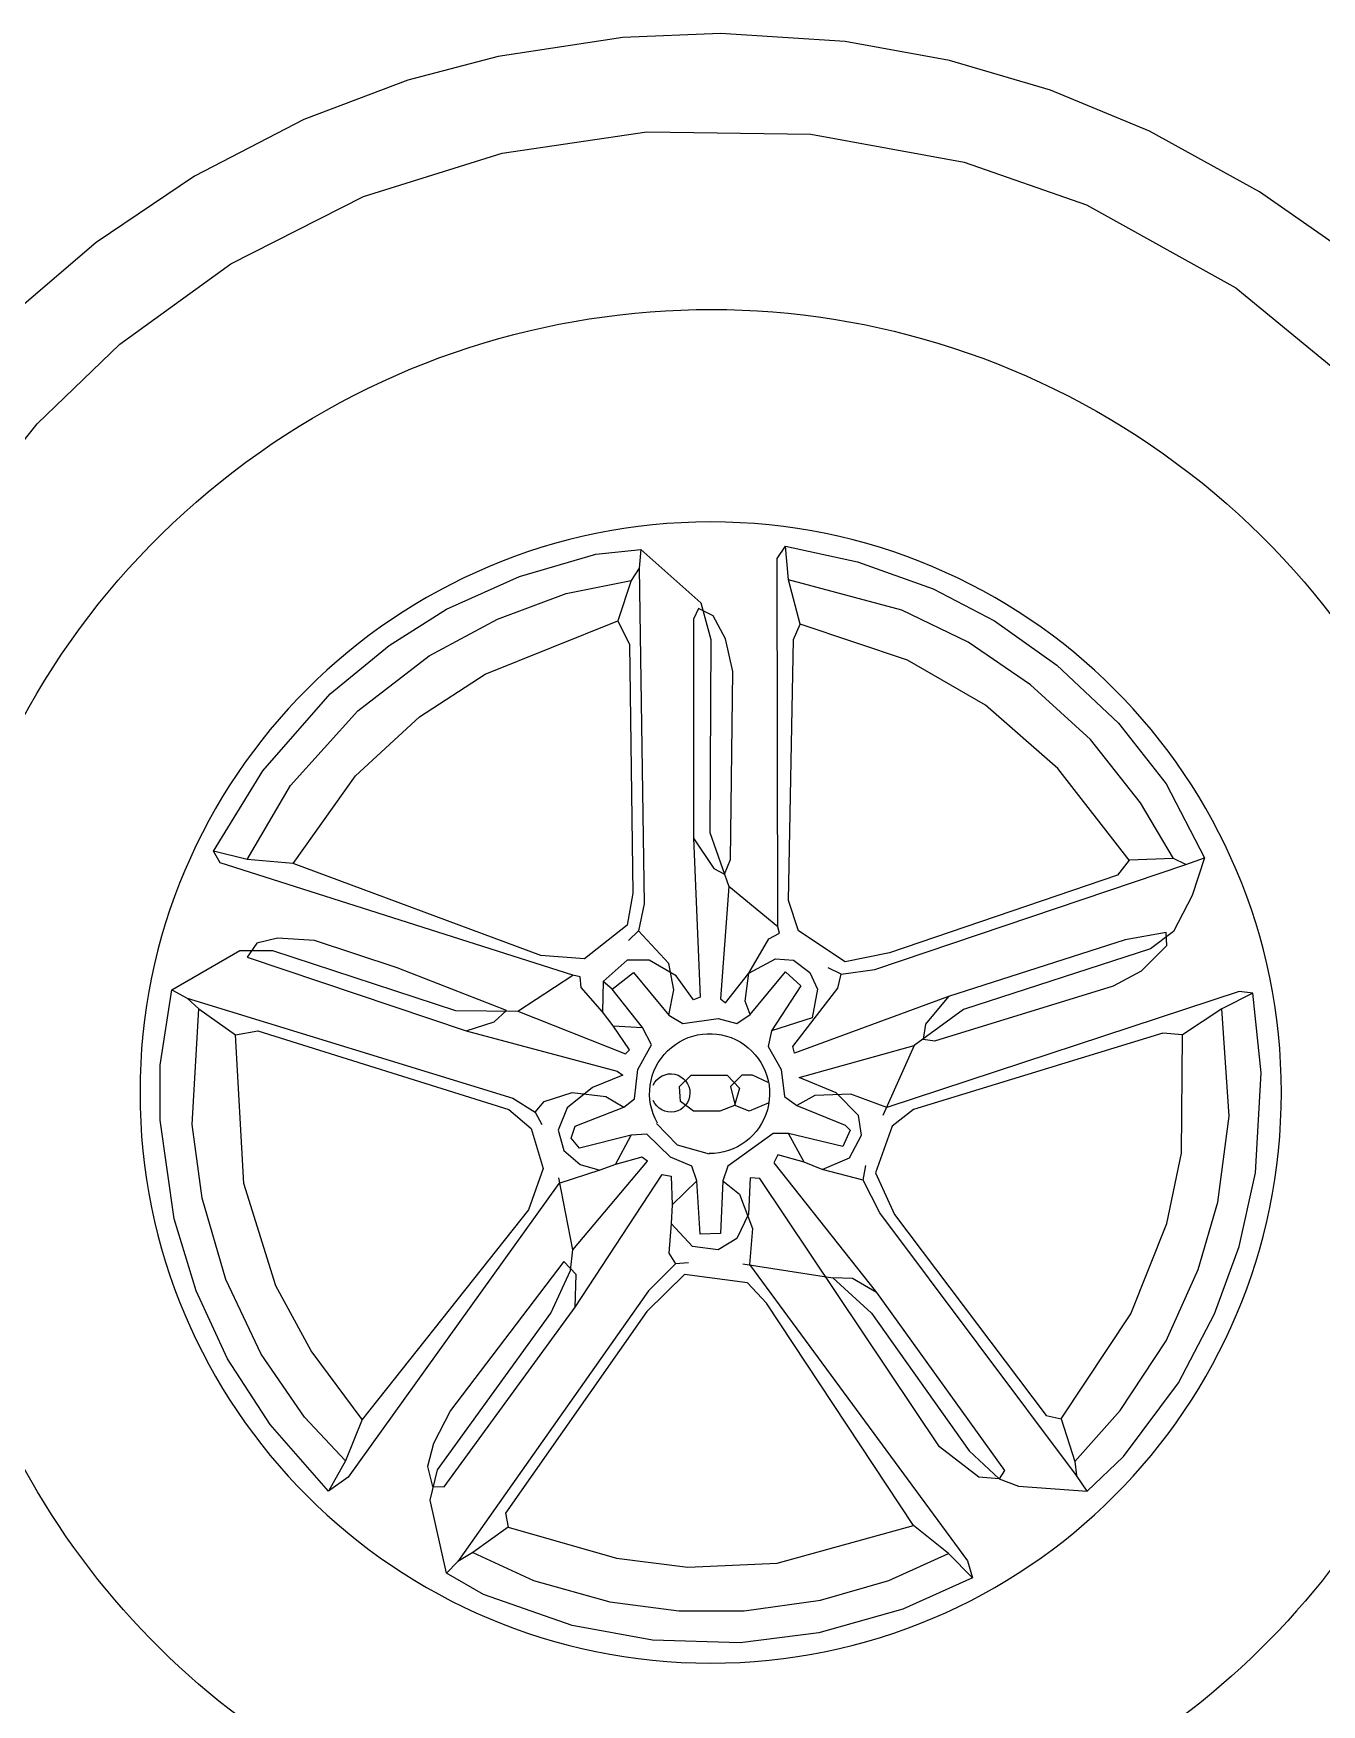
# Model space of a CAD drawing. Header units: inches. Extents: x 7915 to 10666, y -851 to 1175.
# Drawn here: x 10116.04 to 10138.44, y 679.65 to 708.71 of the extents above; entities that cross this region are included whole.
import ezdxf

# ---------------------------------------------------------------- set-up
doc = ezdxf.new("R2010")
doc.units = ezdxf.units.IN
doc.header["$LTSCALE"] = 10
doc.header["$MEASUREMENT"] = 0
doc.layers.add('CAR1', color=250, linetype='Continuous')

# ---------------------------------------------------------------- blocks, each defined once
blk = doc.blocks.new('A$C5b0facb8')
at = {"layer": 'CAR1'}
for p, q in [((30.13929094592004, 31.89405343957105), (32.30738002803628, 32.03669087905519)), ((32.30738002803628, 32.03669087905519), (34.00476555661953, 31.96537215935541)), ((28.32779546635811, 31.56598732898601), (30.13929094592004, 31.89405343957105)), ((34.00476555661953, 31.96537215935541), (36.17285463332973, 31.63730604868579)), ((26.5733549609331, 31.05249254713135), (28.32779546635811, 31.56598732898601)), ((36.17285463332973, 31.63730604868579), (37.7418664694269, 31.22365747444428)), ((37.7418664694269, 31.22365747444428), (39.55336194898882, 30.53899776527624)), ((24.84744194392988, 30.3393053501336), (26.5733549609331, 31.05249254713135)), ((39.55336194898882, 30.53899776527624), (41.45043989381338, 29.55479943343653)), ((22.93610025759881, 29.28378829850999), (24.84744194392988, 30.3393053501336)), ((30.73836819464213, 30.28225037439097), (28.07104807597989, 29.7972830803651)), ((33.5911169799283, 30.32504160617691), (30.73836819464213, 30.28225037439097)), ((36.10153591498147, 29.95418426372134), (33.5911169799283, 30.32504160617691)), ((38.51210864326549, 29.19820583493811), (36.10153591498147, 29.95418426372134)), ((28.07104807597989, 29.7972830803651), (25.94575022649406, 29.05556839553856)), ((41.45043989381338, 29.55479943343653), (43.16208916660707, 28.39943617419931)), ((21.40987965413206, 28.21400750301382), (22.93610025759881, 29.28378829850999)), ((40.82283515937434, 28.02857883174374), (38.51210864326549, 29.19820583493811)), ((25.94575022649406, 29.05556839553856), (23.34974883429004, 27.61493025758682)), ((43.16208916660707, 28.39943617419931), (44.57419981368821, 27.18701793930404)), ((42.74844058991584, 26.6307319255784), (40.82283515937434, 28.02857883174374)), ((23.34974883429004, 27.61493025758682), (21.26724221743552, 25.90328098470854)), ((44.18907872812088, 25.24714876345433), (42.74844058991584, 26.6307319255784)), ((45.60118938060805, 23.47844451483297), (44.18907872812088, 25.24714876345433)), ((31.1805442543473, 23.1218509163341), (29.92533478817313, 22.85083978149214)), ((31.12348927750645, 22.53703741477966), (31.1805442543473, 23.1218509163341)), ((31.32318169644986, 22.90789475723523), (31.1805442543473, 23.1218509163341)), ((33.69096318940046, 23.06479594059147), (32.64970988097321, 22.13765258441026)), ((33.69096318940046, 23.06479594059147), (33.71949067511741, 22.73672982992184)), ((34.47546910474557, 22.979213476935), (33.69096318940046, 23.06479594059147)), ((35.80199729467495, 22.59409239052229), (34.47546910474557, 22.979213476935)), ((29.92533478817313, 22.85083978149214), (28.61307034515721, 22.38013623142342)), ((31.30891795224034, 16.50347372796205), (31.32318169644986, 22.90789475723523)), ((33.71949067511741, 22.73672982992184), (33.63390821255962, 16.90285855833145)), ((33.71949067511741, 22.73672982992184), (33.86212811451696, 22.52277367082252)), ((28.61307034515721, 22.38013623142342), (27.54328954830908, 21.82385021769778)), ((29.15509261703755, 22.00927888896786), (31.12348927750645, 22.53703741477966)), ((30.92379686396907, 21.7667952419547), (31.12348927750645, 22.53703741477966)), ((33.86212811451696, 22.52277367082252), (34.09034802188125, 21.82385021769778)), ((34.98896388820594, 22.2945537677665), (33.86212811451696, 22.52277367082252)), ((37.07147050235653, 22.02354263292455), (35.80199729467495, 22.59409239052229)), ((32.64970988097321, 22.13765258441026), (32.47854495585671, 21.49578410711274)), ((36.18711837753926, 21.85237770561116), (34.98896388820594, 22.2945537677665)), ((27.54328954830908, 21.82385021769778), (26.45924500995443, 21.0536080449574)), ((27.99972935763162, 21.4529928753268), (29.15509261703755, 22.00927888896786)), ((32.22179756547757, 21.51004785106943), (32.43575372322539, 21.90943268143883)), ((32.43575372322539, 21.90943268143883), (32.69250111360361, 22.03780637688169)), ((32.69250111360361, 22.03780637688169), (32.77808357616232, 21.85237770561116)), ((32.77808357616232, 21.85237770561116), (32.77808357616232, 18.04395807361152)), ((34.09034802188125, 21.82385021769778), (33.89065560293784, 21.4102016435404)), ((36.40107453528708, 20.89670686160116), (34.09034802188125, 21.82385021769778)), ((37.37100912536607, 21.21050922831364), (36.18711837753926, 21.85237770561116)), ((38.06993257815338, 21.39593789958371), (37.07147050235653, 22.02354263292455)), ((29.05524640756539, 21.13919050861432), (30.92379686396907, 21.7667952419547)), ((31.03790681494775, 21.49578410711274), (30.92379686396907, 21.7667952419547)), ((32.09342386488242, 20.93949809347168), (32.22179756547757, 21.51004785106943)), ((26.91568481927698, 20.71127819041567), (27.99972935763162, 21.4529928753268)), ((31.12348927750645, 16.95991353407408), (31.03790681494775, 21.49578410711274)), ((32.47854495585671, 21.49578410711274), (32.49280869736322, 18.14380428114055)), ((33.89065560293784, 21.4102016435404), (33.833600626097, 17.08828722960106)), ((39.0969221423702, 20.55437700705943), (38.06993257815338, 21.39593789958371)), ((26.45924500995443, 21.0536080449574), (25.38946421581022, 20.04088222520431)), ((27.70019073191907, 20.35468459183221), (29.05524640756539, 21.13919050861432)), ((32.13621509751283, 17.67310073115596), (32.09342386488242, 20.93949809347168)), ((38.61195485003373, 20.25483838430364), (37.37100912536607, 21.21050922831364)), ((25.8744315081467, 19.75560734640521), (26.91568481927698, 20.71127819041567)), ((37.54217405588952, 20.15499217669003), (36.40107453528708, 20.89670686160116)), ((26.44498126844792, 19.25637630850724), (27.70019073191907, 20.35468459183221)), ((40.26654914598657, 19.21358507663672), (39.0969221423702, 20.55437700705943)), ((38.65474607996111, 19.12800261306438), (37.54217405588952, 20.15499217669003)), ((39.78158185094708, 18.95683768575145), (38.61195485003373, 20.25483838430364)), ((25.38946421581022, 20.04088222520431), (24.5621670678338, 18.9853651735807)), ((25.00434312753896, 18.65729906299566), (25.8744315081467, 19.75560734640521)), ((25.20403554648328, 17.65883698719927), (26.44498126844792, 19.25637630850724)), ((41.12237378238297, 17.81573817047092), (40.26654914598657, 19.21358507663672)), ((24.5621670678338, 18.9853651735807), (23.89177110076434, 17.70162821898521)), ((39.73879062101969, 17.60178201145618), (38.65474607996111, 19.12800261306438)), ((40.53756028057524, 17.67310073115596), (39.78158185094708, 18.95683768575145)), ((24.43379337264469, 17.68736447502852), (25.00434312753896, 18.65729906299566)), ((32.49280869736322, 18.14380428114055), (32.16474258593371, 17.20239718108724)), ((32.77808357616232, 18.04395807361152), (32.42148997901495, 17.51619954771513)), ((32.77808357616232, 18.04395807361152), (32.66397362518364, 15.27679174910963)), ((40.53756028057524, 17.67310073115596), (41.12237378238297, 17.81573817047092)), ((41.00826382870127, 17.61604575532874), (41.12237378238297, 17.81573817047092)), ((23.89177110076434, 17.70162821898521), (24.10572725851125, 17.045495997731)), ((24.21983721489687, 17.58751826749949), (23.89177110076434, 17.70162821898521)), ((24.21983721489687, 17.58751826749949), (24.43379337264469, 17.68736447502852)), ((29.62579616786661, 15.7617590431355), (24.21983721489687, 17.58751826749949)), ((24.43379337264469, 17.68736447502852), (25.20403554648328, 17.65883698719927)), ((25.20403554648328, 17.65883698719927), (25.40372796002066, 17.40208959622942)), ((32.23606130968801, 17.41635334018656), (32.13621509751283, 17.67310073115596)), ((32.42148997901495, 17.51619954771513), (32.23606130968801, 17.41635334018656)), ((34.87485393722727, 15.66191283552189), (41.00826382870127, 17.61604575532874)), ((35.43113994791111, 16.00424269006407), (39.73879062101969, 17.60178201145618)), ((39.73879062101969, 17.60178201145618), (40.53756028057524, 17.67310073115596)), ((25.40372796002066, 17.40208959622942), (29.36904877478537, 16.04703392185002)), ((31.30891795224034, 16.50347372796205), (32.16474258593371, 17.20239718108724)), ((32.16474258593371, 17.20239718108724), (32.30738002803628, 15.24826426128038)), ((24.10572725851125, 17.045495997731), (24.43379337264469, 16.41789126438971)), ((30.95232435238995, 16.43215500826227), (31.12348927750645, 16.95991353407408)), ((33.63390821255962, 16.90285855833145), (33.73375441932785, 16.43215500826227)), ((33.833600626097, 17.08828722960106), (33.93344683286523, 16.53200121587588)), ((24.43379337264469, 16.41789126438971), (24.83317820242246, 16.11835264163392)), ((24.54790332362336, 16.175407617377), (24.5621670678338, 16.40362752043302)), ((24.5621670678338, 16.40362752043302), (25.27535426483155, 16.27525382499061)), ((25.27535426483155, 16.27525382499061), (28.34205921056855, 15.29105549306632)), ((30.13929094592004, 15.8901327385779), (30.95232435238995, 16.43215500826227)), ((31.28039046111644, 16.38936377647633), (31.30891795224034, 16.50347372796205)), ((31.46581913584942, 16.2895175689473), (31.28039046111644, 16.38936377647633)), ((31.81528086089202, 15.69757219537178), (31.46581913584942, 16.2895175689473)), ((33.20599589706399, 15.86160525066452), (33.73375441932785, 16.43215500826227)), ((33.73375441932785, 16.43215500826227), (33.90491934714828, 16.26099008103347)), ((33.93344683286523, 16.53200121587588), (34.67516151828295, 15.94718771432099)), ((39.36793327966188, 16.26099008103347), (40.00980175290533, 16.30378131281986)), ((40.00980175290533, 16.30378131281986), (40.36639535545874, 16.21819884924753)), ((24.99007938332852, 15.73323155522166), (24.54790332362336, 16.175407617377)), ((24.83317820242246, 16.11835264163392), (28.08531182019033, 15.06283559001031)), ((29.36904877478537, 16.04703392185002), (30.13929094592004, 15.8901327385779)), ((34.67516151828295, 15.94718771432099), (35.43113994791111, 16.00424269006407)), ((40.09538421546313, 16.08982515372054), (36.91456932145047, 15.04857184605362)), ((37.92729513875383, 15.79028653096475), (39.36793327966188, 16.26099008103347)), ((40.66593397576435, 16.08982515372054), (40.09538421546313, 16.08982515372054)), ((40.36639535545874, 16.21819884924753), (40.53756028057524, 15.97571520223482)), ((41.84982472088814, 15.40516544463708), (40.66593397576435, 16.08982515372054)), ((25.47504668107194, 15.47648416425227), (24.99007938332852, 15.73323155522166)), ((30.21060966697132, 15.67617657947903), (29.62579616786661, 15.7617590431355)), ((30.21060966697132, 15.67617657947903), (30.4388295716326, 15.79028653096475)), ((30.75263193885257, 15.70470406739287), (30.62425824366346, 15.41942918850918)), ((31.03790681494775, 15.91866022640761), (30.75263193885257, 15.70470406739287)), ((31.1805442543473, 15.71896781126497), (30.90953311975863, 15.47648416425227)), ((31.35170918487074, 15.94718771432099), (31.03790681494775, 15.91866022640761)), ((31.7938852445759, 14.97725312635384), (31.1805442543473, 15.71896781126497)), ((31.81528086089202, 15.69757219537178), (31.35170918487074, 15.94718771432099)), ((31.87946770713461, 15.20547302949444), (31.81528086089202, 15.69757219537178)), ((32.22179756547757, 15.17694554158061), (31.81528086089202, 15.69757219537178)), ((33.07762219646793, 15.64764909164978), (33.54832575000091, 15.91866022640761)), ((33.12041343450528, 15.40516544463708), (33.20599589706399, 15.86160525066452)), ((33.81933688188656, 15.70470406739287), (33.20599589706399, 14.96298938239715)), ((33.54832575000091, 15.91866022640761), (33.93344683286523, 15.91866022640761)), ((34.1901942286504, 15.41942918850918), (33.81933688188656, 15.70470406739287)), ((33.93344683286523, 15.91866022640761), (34.34709540955646, 15.54780288395204)), ((36.0302171966332, 15.04857184605362), (37.92729513875383, 15.79028653096475)), ((40.53756028057524, 15.97571520223482), (36.72914064942051, 14.69197824763933)), ((28.58454285673633, 14.5208133203264), (25.47504668107194, 15.47648416425227)), ((30.26766464111006, 15.43369293246587), (30.21060966697132, 15.67617657947903)), ((31.05217055915818, 14.42096711271279), (30.26766464111006, 15.43369293246587)), ((30.62425824366346, 15.41942918850918), (30.71697257832693, 14.92019815061076)), ((30.90953311975863, 15.47648416425227), (31.42302790321901, 14.69197824763933)), ((32.77808357616232, 15.23400051732369), (33.07762219646793, 15.64764909164978)), ((33.20599589706399, 14.96298938239715), (33.12041343450528, 15.40516544463708)), ((33.66243570097959, 14.74903322338241), (34.1901942286504, 15.41942918850918)), ((34.1901942286504, 15.41942918850918), (34.34709540955646, 15.54780288395204)), ((34.34709540955646, 15.54780288395204), (34.3613591537669, 15.02004435822437)), ((34.3613591537669, 15.02004435822437), (34.73221649512379, 15.44795667642302)), ((34.73221649512379, 15.44795667642302), (34.74648023933423, 15.63338534760851)), ((34.74648023933423, 15.63338534760851), (34.87485393722727, 15.66191283552189)), ((35.83052478309583, 15.03430810209693), (34.87485393722727, 15.66191283552189)), ((41.84982472088814, 15.40516544463708), (41.57881358629947, 15.26252800523753)), ((42.04951713983155, 14.09290100204316), (41.84982472088814, 15.40516544463708)), ((22.90757276917793, 13.96452730660076), (23.05021020857748, 15.34811046880941)), ((23.05021020857748, 15.34811046880941), (23.29269385474527, 15.37663795672324)), ((23.05021020857748, 15.34811046880941), (23.59223248045782, 15.07709933396745)), ((23.29269385474527, 15.37663795672324), (29.41897187681752, 13.35831818915312)), ((28.34205921056855, 15.29105549306632), (28.74144404304934, 14.80608819912504)), ((28.34205921056855, 15.29105549306632), (31.02364307073822, 14.30685716122707)), ((31.7938852445759, 14.97725312635384), (31.87946770713461, 15.20547302949444)), ((32.30738002803628, 15.24826426128038), (32.22179756547757, 15.17694554158061)), ((32.66397362518364, 15.27679174910963), (32.77808357616232, 15.23400051732369)), ((41.57881358629947, 15.26252800523753), (35.91610724565453, 13.52235124444542)), ((41.57881358629947, 15.26252800523753), (41.3791211727621, 15.07709933396745)), ((23.46385878526871, 13.20854887773294), (23.59223248045782, 15.07709933396745)), ((23.59223248045782, 15.07709933396745), (24.2768921890347, 14.62065952785497)), ((28.08531182019033, 15.06283559001031), (28.94113645658672, 14.43523085666993)), ((30.71697257832693, 14.92019815061076), (31.42302790321901, 14.69197824763933)), ((32.02210514653416, 14.82035194308219), (31.7938852445759, 14.97725312635384)), ((32.35017126066759, 14.90593440665407), (32.02210514653416, 14.82035194308219)), ((32.96351224548926, 14.82035194308219), (32.35017126066759, 14.90593440665407)), ((33.20599589706399, 14.96298938239715), (32.96351224548926, 14.82035194308219)), ((35.83052478309583, 15.03430810209693), (33.96197432128611, 14.29259341727038)), ((34.17593048443996, 14.77756071121166), (34.3613591537669, 15.02004435822437)), ((36.91456932145047, 15.04857184605362), (35.83052478309583, 15.03430810209693)), ((36.24417335438102, 14.84887943091098), (36.0302171966332, 15.04857184605362)), ((36.72914064942051, 14.69197824763933), (36.24417335438102, 14.84887943091098)), ((41.3791211727621, 15.07709933396745), (40.73725269411261, 14.62065952785497)), ((41.49323112374077, 13.06591143833339), (41.3791211727621, 15.07709933396745)), ((24.2768921890347, 14.62065952785497), (24.61922204197163, 14.6491870157688)), ((24.29115593324514, 12.56668040043542), (24.2768921890347, 14.62065952785497)), ((24.61922204197163, 14.6491870157688), (28.95540020079716, 13.32265882930324)), ((28.78423527568066, 14.54934080815519), (28.58454285673633, 14.5208133203264)), ((28.74144404304934, 14.80608819912504), (28.78423527568066, 14.54934080815519)), ((31.42302790321901, 14.69197824763933), (31.48008288005985, 14.42096711271279)), ((33.5055345173696, 14.44949460062662), (33.66243570097959, 14.74903322338241)), ((34.17593048443996, 14.77756071121166), (33.66243570097959, 14.74903322338241)), ((33.89065560293784, 14.36391213697016), (34.17593048443996, 14.77756071121166)), ((36.72914064942051, 14.69197824763933), (34.10461176609169, 13.99305479451459)), ((40.3521316112483, 14.69197824763933), (35.98742596400189, 13.32265882930324)), ((40.73725269411261, 14.62065952785497), (40.3521316112483, 14.69197824763933)), ((40.59461525741608, 12.03892187470774), (40.73725269411261, 14.62065952785497)), ((28.94113645658672, 14.43523085666993), (29.48315872576404, 13.22281262168963)), ((30.93806060817951, 13.87894484302842), (28.94113645658672, 14.43523085666993)), ((31.02364307073822, 14.30685716122707), (31.05217055915818, 14.42096711271279)), ((31.48008288005985, 14.42096711271279), (31.25186297269556, 14.02158228234339)), ((33.74801816353829, 14.02158228234339), (33.5055345173696, 14.44949460062662)), ((33.96197432128611, 14.29259341727038), (33.89065560293784, 14.36391213697016)), ((23.00741897594617, 12.22435054589323), (22.90757276917793, 13.96452730660076)), ((31.25186297269556, 14.02158228234339), (31.19480799855774, 13.55087873235925)), ((33.80507314037914, 13.50808750048873), (33.74801816353829, 14.02158228234339)), ((34.10461176609169, 13.99305479451459), (34.00476555661953, 13.92173607481482)), ((42.04951713983155, 13.13723015803316), (42.04951713983155, 14.09290100204316)), ((30.29619212953003, 13.61506558012252), (30.93806060817951, 13.87894484302842)), ((31.48008288005985, 13.79336237937196), (31.7510940119455, 13.92173607481482)), ((31.7510940119455, 13.92173607481482), (31.93652268397545, 13.92173607481482)), ((31.93652268397545, 13.92173607481482), (32.13621509751283, 13.7220436595876)), ((32.1932700770576, 13.92173607481482), (31.97931391390375, 13.6935161717588)), ((31.97931391390375, 13.6935161717588), (32.06489637916457, 13.39397754900301)), ((32.13621509751283, 13.7220436595876), (32.05063263495504, 13.39397754900301)), ((32.82087480879363, 13.92173607481482), (32.1932700770576, 13.92173607481482)), ((33.0205672223301, 13.7220436595876), (32.82087480879363, 13.92173607481482)), ((33.00630347812057, 13.46529626870279), (33.0205672223301, 13.7220436595876)), ((34.00476555661953, 13.92173607481482), (34.53252408158733, 13.70777991563091)), ((34.53252408158733, 13.70777991563091), (34.97470014399551, 13.35118631721662)), ((29.41897187681752, 13.35831818915312), (30.0394447391518, 13.59366996414519)), ((29.91107104396269, 13.22281262168963), (30.29619212953003, 13.61506558012252)), ((30.0394447391518, 13.59366996414519), (30.66704947359085, 13.56514247631594)), ((30.98085184080992, 13.39397754900301), (30.13929094592004, 13.05164769446083)), ((30.66704947359085, 13.56514247631594), (30.98085184080992, 13.39397754900301)), ((31.19480799855774, 13.55087873235925), (30.98085184080992, 13.39397754900301)), ((31.48008288005985, 13.43676878087308), (31.80814898878634, 13.29413134147399)), ((31.80814898878634, 13.29413134147399), (32.05063263495504, 13.39397754900301)), ((32.05063263495504, 13.39397754900301), (32.06489637916457, 13.39397754900301)), ((32.06489637916457, 13.39397754900301), (32.32164377224672, 13.29413134147399)), ((32.77808357616232, 13.29413134147399), (33.00630347812057, 13.46529626870279)), ((33.99050181240909, 13.36545006117331), (33.80507314037914, 13.50808750048873)), ((34.30430417962907, 13.55087873235925), (33.99050181240909, 13.36545006117331)), ((34.8891176814368, 13.62219745205903), (34.30430417962907, 13.55087873235925)), ((35.37408497377328, 13.46529626870279), (34.8891176814368, 13.62219745205903)), ((35.53098615738327, 13.27986759751684), (35.37408497377328, 13.46529626870279)), ((35.91610724565453, 13.52235124444542), (35.53098615738327, 13.27986759751684)), ((23.66355119880609, 11.71085576403812), (23.46385878526871, 13.20854887773294)), ((28.95540020079716, 13.32265882930324), (29.32625754215405, 13.03738395050414)), ((29.85401606982487, 12.8804827671479), (29.91107104396269, 13.22281262168963)), ((32.32164377224672, 13.29413134147399), (32.77808357616232, 13.29413134147399)), ((33.4199520548118, 13.08017518229008), (33.06335845496142, 12.70931783983451)), ((34.83206270189294, 13.03738395050414), (33.99050181240909, 13.36545006117331)), ((34.97470014399551, 13.35118631721662), (35.13160132760549, 12.96606523080436)), ((35.53098615738327, 13.27986759751684), (35.41687620640459, 13.06591143833339)), ((35.98742596400189, 13.32265882930324), (35.60230487573153, 12.9945927187182)), ((41.80703348825682, 11.42558088523947), (42.04951713983155, 13.13723015803316)), ((29.32625754215405, 13.03738395050414), (29.61153242365617, 12.22435054589323)), ((30.06797222757268, 12.48109793686308), (29.85401606982487, 12.8804827671479)), ((30.13929094592004, 13.05164769446083), (30.05370848336224, 12.96606523080436)), ((30.05370848336224, 12.96606523080436), (30.18208217855135, 12.68079035200526)), ((30.18208217855135, 12.68079035200526), (31.12348927750645, 12.90901025506128)), ((30.85247814562081, 12.4097792171633), (31.12348927750645, 12.90901025506128)), ((31.12348927750645, 12.90901025506128), (31.39450041750206, 12.90901025506128)), ((31.39450041750206, 12.90901025506128), (32.17900633014415, 12.33846049746353)), ((33.17746840864311, 12.49536168073564), (33.5911169799283, 12.89474651110459)), ((33.5911169799283, 12.89474651110459), (33.86212811451696, 12.8804827671479)), ((33.86212811451696, 12.8804827671479), (34.76074398354467, 12.65226286409188)), ((34.13313925180864, 12.36698798529278), (33.86212811451696, 12.8804827671479)), ((34.76074398354467, 12.65226286409188), (34.90338142564724, 12.82342779140481)), ((34.90338142564724, 12.82342779140481), (34.83206270189294, 13.03738395050414)), ((35.13160132760549, 12.96606523080436), (35.03175512083635, 12.60947163230549)), ((35.60230487573153, 12.9945927187182), (35.38834871798372, 12.29566926559301)), ((41.32206619862427, 11.78217448373789), (41.49323112374077, 13.06591143833339)), ((24.54790332362336, 11.33999842166713), (24.29115593324514, 12.56668040043542)), ((30.85247814562081, 12.4097792171633), (31.30891795224034, 12.53815291260571)), ((31.30891795224034, 12.53815291260571), (31.38023667329162, 12.39551547320661)), ((33.06335845496142, 12.70931783983451), (32.50707244157365, 12.55241665656285)), ((35.03175512083635, 12.60947163230549), (34.74648023933423, 12.36698798529278)), ((23.29269385474527, 10.94061359129819), (23.00741897594617, 12.22435054589323)), ((29.61153242365617, 12.22435054589323), (29.28346630952365, 11.49689960493879)), ((31.38023667329162, 12.39551547320661), (29.59726867944664, 10.14184393064397)), ((29.82548858140399, 12.09597685045082), (29.7826973514766, 12.35272424142067)), ((29.82548858140399, 12.09597685045082), (30.53867577840174, 12.28140552163632)), ((30.53867577840174, 12.28140552163632), (30.06797222757268, 12.48109793686308)), ((30.53867577840174, 12.28140552163632), (30.85247814562081, 12.4097792171633)), ((32.17900633014415, 12.33846049746353), (32.26458879540587, 12.08171310649368)), ((32.72102859932147, 12.08171310649368), (32.80661106458319, 12.33846049746353)), ((32.80661106458319, 12.33846049746353), (33.17746840864311, 12.49536168073564)), ((33.57685323842179, 12.42404296111999), (33.67669944519002, 12.49536168073564)), ((34.87485393722727, 10.8835586155551), (33.57685323842179, 12.42404296111999)), ((33.67669944519002, 12.49536168073564), (34.13313925180864, 12.36698798529278)), ((34.13313925180864, 12.36698798529278), (34.4041503863973, 12.26714177767963)), ((34.74648023933423, 12.36698798529278), (34.4041503863973, 12.26714177767963)), ((34.4041503863973, 12.26714177767963), (35.11733758339506, 12.03892187470774)), ((35.38834871798372, 12.29566926559301), (35.64509610836194, 11.58248206859571)), ((28.49896039417763, 7.460260069798551), (31.6227203194594, 12.12450433828008)), ((29.54021370530882, 11.52542709285262), (29.82548858140399, 12.09597685045082)), ((31.6227203194594, 12.12450433828008), (31.7938852445759, 12.13876808223677)), ((31.7938852445759, 12.13876808223677), (31.82241273299678, 11.5040314768753)), ((32.26458879540587, 12.08171310649368), (31.97931391390375, 11.85349320352225)), ((32.26458879540587, 12.08171310649368), (32.30738002803628, 11.16883349426962)), ((32.66397362518364, 11.15456975039706), (32.72102859932147, 12.08171310649368)), ((33.14894092022314, 11.66806453225217), (32.72102859932147, 12.08171310649368)), ((33.16320466443358, 12.16729557015015), (33.14894092022314, 11.66806453225217)), ((33.32010584804266, 12.19582305797985), (33.16320466443358, 12.16729557015015)), ((34.83206270189294, 9.885096539758706), (33.32010584804266, 12.19582305797985)), ((34.87485393722727, 10.8835586155551), (35.11733758339506, 12.13876808223677)), ((35.11733758339506, 12.03892187470774), (38.78311977515023, 6.932501543986746)), ((40.0383292413253, 10.25595388212969), (40.59461525741608, 12.03892187470774)), ((24.00588105174302, 10.54122876092879), (23.66355119880609, 11.71085576403812)), ((31.97931391390375, 11.85349320352225), (31.7510940119455, 11.25441595792608)), ((33.14894092022314, 11.66806453225217), (33.16320466443358, 11.33999842166713)), ((40.90841762193213, 10.37006383369999), (41.32206619862427, 11.78217448373789)), ((25.17550805806241, 9.770986588188407), (24.54790332362336, 11.33999842166713)), ((26.1169151570175, 6.96102903190058), (29.54021370530882, 11.52542709285262)), ((29.28346630952365, 11.49689960493879), (26.64467368198439, 8.0022823395675)), ((31.82241273299678, 11.5040314768753), (32.02210514653416, 11.08325103069774)), ((32.79234732037276, 10.94061359129819), (33.16320466443358, 11.33999842166713)), ((33.16320466443358, 11.33999842166713), (33.20599589706399, 10.82650363972789)), ((35.64509610836194, 11.58248206859571), (38.54063612898244, 7.930963619867725)), ((41.4219124053925, 10.17037141847322), (41.80703348825682, 11.42558088523947)), ((31.7510940119455, 11.25441595792608), (31.80101711668158, 10.62681122458525)), ((32.02210514653416, 11.08325103069774), (32.35017126066759, 10.8835586155551)), ((32.30738002803628, 11.16883349426962), (32.66397362518364, 11.15456975039706)), ((23.72060617564694, 9.770986588188407), (23.29269385474527, 10.94061359129819)), ((32.35017126066759, 10.8835586155551), (32.79234732037276, 10.94061359129819)), ((33.20599589706399, 10.82650363972789), (33.09188594608531, 10.6410749685424)), ((34.91764516985768, 10.5269650169721), (34.87485393722727, 10.8835586155551)), ((24.5621670678338, 9.300283038119687), (24.00588105174302, 10.54122876092879)), ((31.80101711668158, 10.62681122458525), (28.01399310184206, 5.477599662078319)), ((31.92225893976592, 10.6410749685424), (30.35324710637087, 10.39859132152924)), ((32.86366603872102, 10.65533871249909), (33.09188594608531, 10.6410749685424)), ((33.09188594608531, 10.6410749685424), (33.56258949421135, 10.17037141847322)), ((34.8177989576825, 10.45564629735645), (35.03175512083635, 10.68386620032834)), ((35.25997502279461, 9.785250332060969), (34.91764516985768, 10.5269650169721)), ((35.03175512083635, 10.68386620032834), (37.00015178400918, 8.087864803223965)), ((29.59726867944664, 10.14184393064397), (30.01091725343485, 10.38432757765668)), ((30.35324710637087, 10.39859132152924), (29.68285114200444, 9.785250332060969)), ((30.01091725343485, 10.38432757765668), (30.35324710637087, 10.39859132152924)), ((31.50861036848073, 9.956415259373898), (31.83667647720722, 10.31300885787277)), ((31.83667647720722, 10.31300885787277), (32.93498475977231, 10.45564629735645)), ((32.93498475977231, 10.45564629735645), (33.5911169799283, 9.813777819974803)), ((34.83206270189294, 9.885096539758706), (34.8177989576825, 10.45564629735645)), ((39.42498825379971, 9.129118110890886), (40.0383292413253, 10.25595388212969)), ((40.29507663440745, 9.072063135063672), (40.90841762193213, 10.37006383369999)), ((29.59726867944664, 10.14184393064397), (27.37212462319258, 7.046611495557045)), ((28.95540020079716, 6.090940651547044), (31.50861036848073, 9.956415259373898)), ((33.56258949421135, 10.17037141847322), (36.87177808882007, 5.463335918205757)), ((37.11426173498785, 6.761336616758399), (34.83206270189294, 9.885096539758706)), ((40.87989013351216, 8.986480671491336), (41.4219124053925, 10.17037141847322)), ((24.34821091008598, 8.572832097165247), (23.72060617564694, 9.770986588188407)), ((26.38792629160616, 7.945227363740287), (25.17550805806241, 9.770986588188407)), ((29.68285114200444, 9.785250332060969), (27.98546561342118, 7.388941350098776)), ((33.5911169799283, 9.813777819974803), (36.04448094084364, 6.304896810645914)), ((37.22837168596652, 7.060875239514189), (35.25997502279461, 9.785250332060969)), ((25.36093672738934, 8.087864803223965), (24.5621670678338, 9.300283038119687)), ((38.54063612898244, 7.930963619867725), (39.42498825379971, 9.129118110890886)), ((39.53909820477929, 7.973754851738249), (40.29507663440745, 9.072063135063672)), ((40.13817544809444, 7.845381156210806), (40.87989013351216, 8.986480671491336)), ((25.30388175325152, 7.289095142570204), (24.34821091008598, 8.572832097165247)), ((26.14544264543838, 7.203512678913285), (25.36093672738934, 8.087864803223965)), ((26.38792629160616, 7.945227363740287), (26.14544264543838, 7.203512678913285)), ((26.64467368198439, 8.0022823395675), (26.38792629160616, 7.945227363740287)), ((37.00015178400918, 8.087864803223965), (37.29969040431479, 7.517315045626219)), ((38.54063612898244, 7.930963619867725), (38.82591100778154, 7.217776422870429)), ((38.82591100778154, 7.217776422870429), (39.53909820477929, 7.973754851738249)), ((39.12544962808715, 6.690017897058624), (40.13817544809444, 7.845381156210806)), ((25.93148648498754, 6.690017897058624), (25.30388175325152, 7.289095142570204)), ((27.98546561342118, 7.388941350098776), (27.46483895785605, 6.903974056157494)), ((27.81430068830468, 6.932501543986746), (28.49896039417763, 7.460260069798551)), ((37.29969040431479, 7.517315045626219), (37.39953661108393, 7.11793021525682)), ((26.14544264543838, 7.203512678913285), (26.1169151570175, 6.96102903190058)), ((27.37212462319258, 7.046611495557045), (27.46483895785605, 6.903974056157494)), ((37.35674538115563, 6.533116713786512), (37.22837168596652, 7.060875239514189)), ((37.39953661108393, 7.11793021525682), (37.31395414852523, 6.768468488694452)), ((38.82591100778154, 7.217776422870429), (39.12544962808715, 6.690017897058624)), ((25.93148648498754, 6.690017897058624), (26.1169151570175, 6.96102903190058)), ((27.12964097702479, 6.775600360715089), (25.93148648498754, 6.690017897058624)), ((27.46483895785605, 6.903974056157494), (27.12964097702479, 6.775600360715089)), ((27.46483895785605, 6.903974056157494), (27.81430068830468, 6.932501543986746)), ((37.31395414852523, 6.768468488694452), (37.11426173498785, 6.761336616758399)), ((38.78311977515023, 6.932501543986746), (39.12544962808715, 6.690017897058624)), ((37.07147050235653, 5.263643503063577), (37.35674538115563, 6.533116713786512)), ((36.04448094084364, 6.304896810645914), (36.00168970821233, 6.062413163717338)), ((28.34205921056855, 5.605973357605308), (28.95540020079716, 6.090940651547044)), ((31.32318169644986, 5.434808430292378), (28.95540020079716, 6.090940651547044)), ((36.00168970821233, 6.062413163717338), (34.11887550759911, 5.520390893948843)), ((36.00168970821233, 6.062413163717338), (36.61503069573791, 5.620237101562452)), ((27.92841063928336, 5.178061039407112), (28.34205921056855, 5.605973357605308)), ((29.38331251899581, 5.135269807621171), (28.34205921056855, 5.605973357605308)), ((36.61503069573791, 5.620237101562452), (35.55951364310022, 5.135269807621171)), ((36.61503069573791, 5.620237101562452), (36.87177808882007, 5.463335918205757)), ((28.01399310184206, 5.477599662078319), (27.92841063928336, 5.178061039407112)), ((32.87792978293146, 5.363489710592603), (31.32318169644986, 5.434808430292378)), ((34.11887550759911, 5.520390893948843), (32.87792978293146, 5.363489710592603)), ((36.42960202370796, 4.892786160608011), (37.07147050235653, 5.263643503063577)), ((36.87177808882007, 5.463335918205757), (37.07147050235653, 5.263643503063577)), ((27.92841063928336, 5.178061039407112), (29.14082887282711, 4.636038769638162)), ((30.56720326682171, 4.792939952994402), (29.38331251899581, 5.135269807621171)), ((35.55951364310022, 5.135269807621171), (34.23298545857779, 4.764412465165606)), ((31.89373145134505, 4.607511281724783), (30.56720326682171, 4.792939952994402)), ((34.23298545857779, 4.764412465165606), (33.03483096654054, 4.607511281724783)), ((34.8891176814368, 4.350763890839517), (36.42960202370796, 4.892786160608011)), ((29.14082887282711, 4.636038769638162), (30.59573075524258, 4.222390195396656)), ((33.03483096654054, 4.607511281724783), (31.89373145134505, 4.607511281724783)), ((30.59573075524258, 4.222390195396656), (31.96505017239633, 4.051225268083726)), ((31.96505017239633, 4.051225268083726), (33.49127077316007, 4.094016499869667)), ((33.49127077316007, 4.094016499869667), (34.8891176814368, 4.350763890839517))]:
    blk.add_line(p, q, dxfattribs=at)
for points in [[(19.69322341034331, 8.972149849407742, 0.278900200911071), (30.66689147418856, 0.1398936690407027, 0.0668271395869899)], [(34.28852857945003, 0.1389383449691195, 0.2799382423989537), (45.28471548051857, 9.014681638548154)]]:
    blk.add_lwpolyline(points, format="xyb", dxfattribs=at)
at = {"layer": 'CAR1', "elevation": 576226.727701394}
blk.add_lwpolyline([(45.32149011170168, 9.118060615058766, 1.4129440433757), (19.65239763318277, 9.08586591114181)], format="xyb", dxfattribs=at)
at = {"layer": 'CAR1'}
blk.add_circle((32.47854646697124, 13.6195725807861, 576226.727701394), 9.921788595315517, dxfattribs=at)
for centre, radius, start, end in [((32.49743283176304, 13.60016772715198, 576226.727701394), 1.043041781441689, 330.5915311014263, 270.5271226297791), ((33.17191716041725, 13.61161751967848, 576226.727701394), 0.3331997747091211, 23.77014416891631, 337.188031516833)]:
    blk.add_arc(centre, radius, start, end, dxfattribs=at)

msp = doc.modelspace()

# ---------------------------------------------------------------- block references
at = {"layer": 'CAR1', "xscale": -1}
msp.add_blockref('A$C5b0facb8', (10160.29811357617, 676.6756409476637), dxfattribs=at)

doc.saveas('drawing.dxf')
